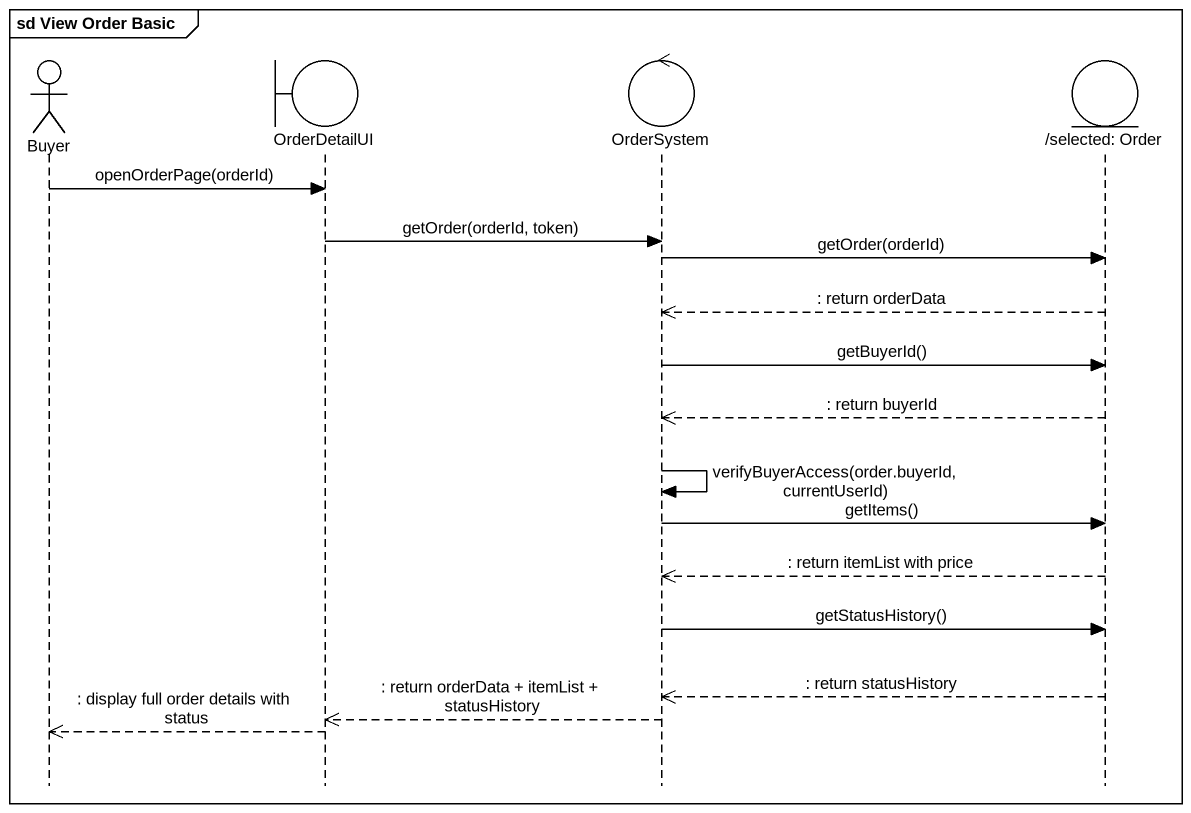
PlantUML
@startuml
mainframe sd View Order Basic
hide footbox
actor Buyer
boundary OrderDetailUI
control OrderSystem
entity "/selected: Order" as selected_Order

Buyer -> OrderDetailUI : openOrderPage(orderId)
OrderDetailUI -> OrderSystem : getOrder(orderId, token)
OrderSystem -> selected_Order : getOrder(orderId)
selected_Order -->> OrderSystem : : return orderData
OrderSystem -> selected_Order : getBuyerId()
selected_Order -->> OrderSystem : : return buyerId
OrderSystem -> OrderSystem : verifyBuyerAccess(order.buyerId, currentUserId)
OrderSystem -> selected_Order : getItems()
selected_Order -->> OrderSystem : : return itemList with price
OrderSystem -> selected_Order : getStatusHistory()
selected_Order -->> OrderSystem : : return statusHistory
OrderSystem -->> OrderDetailUI : : return orderData + itemList + statusHistory
OrderDetailUI -->> Buyer : : display full order details with status
@enduml
